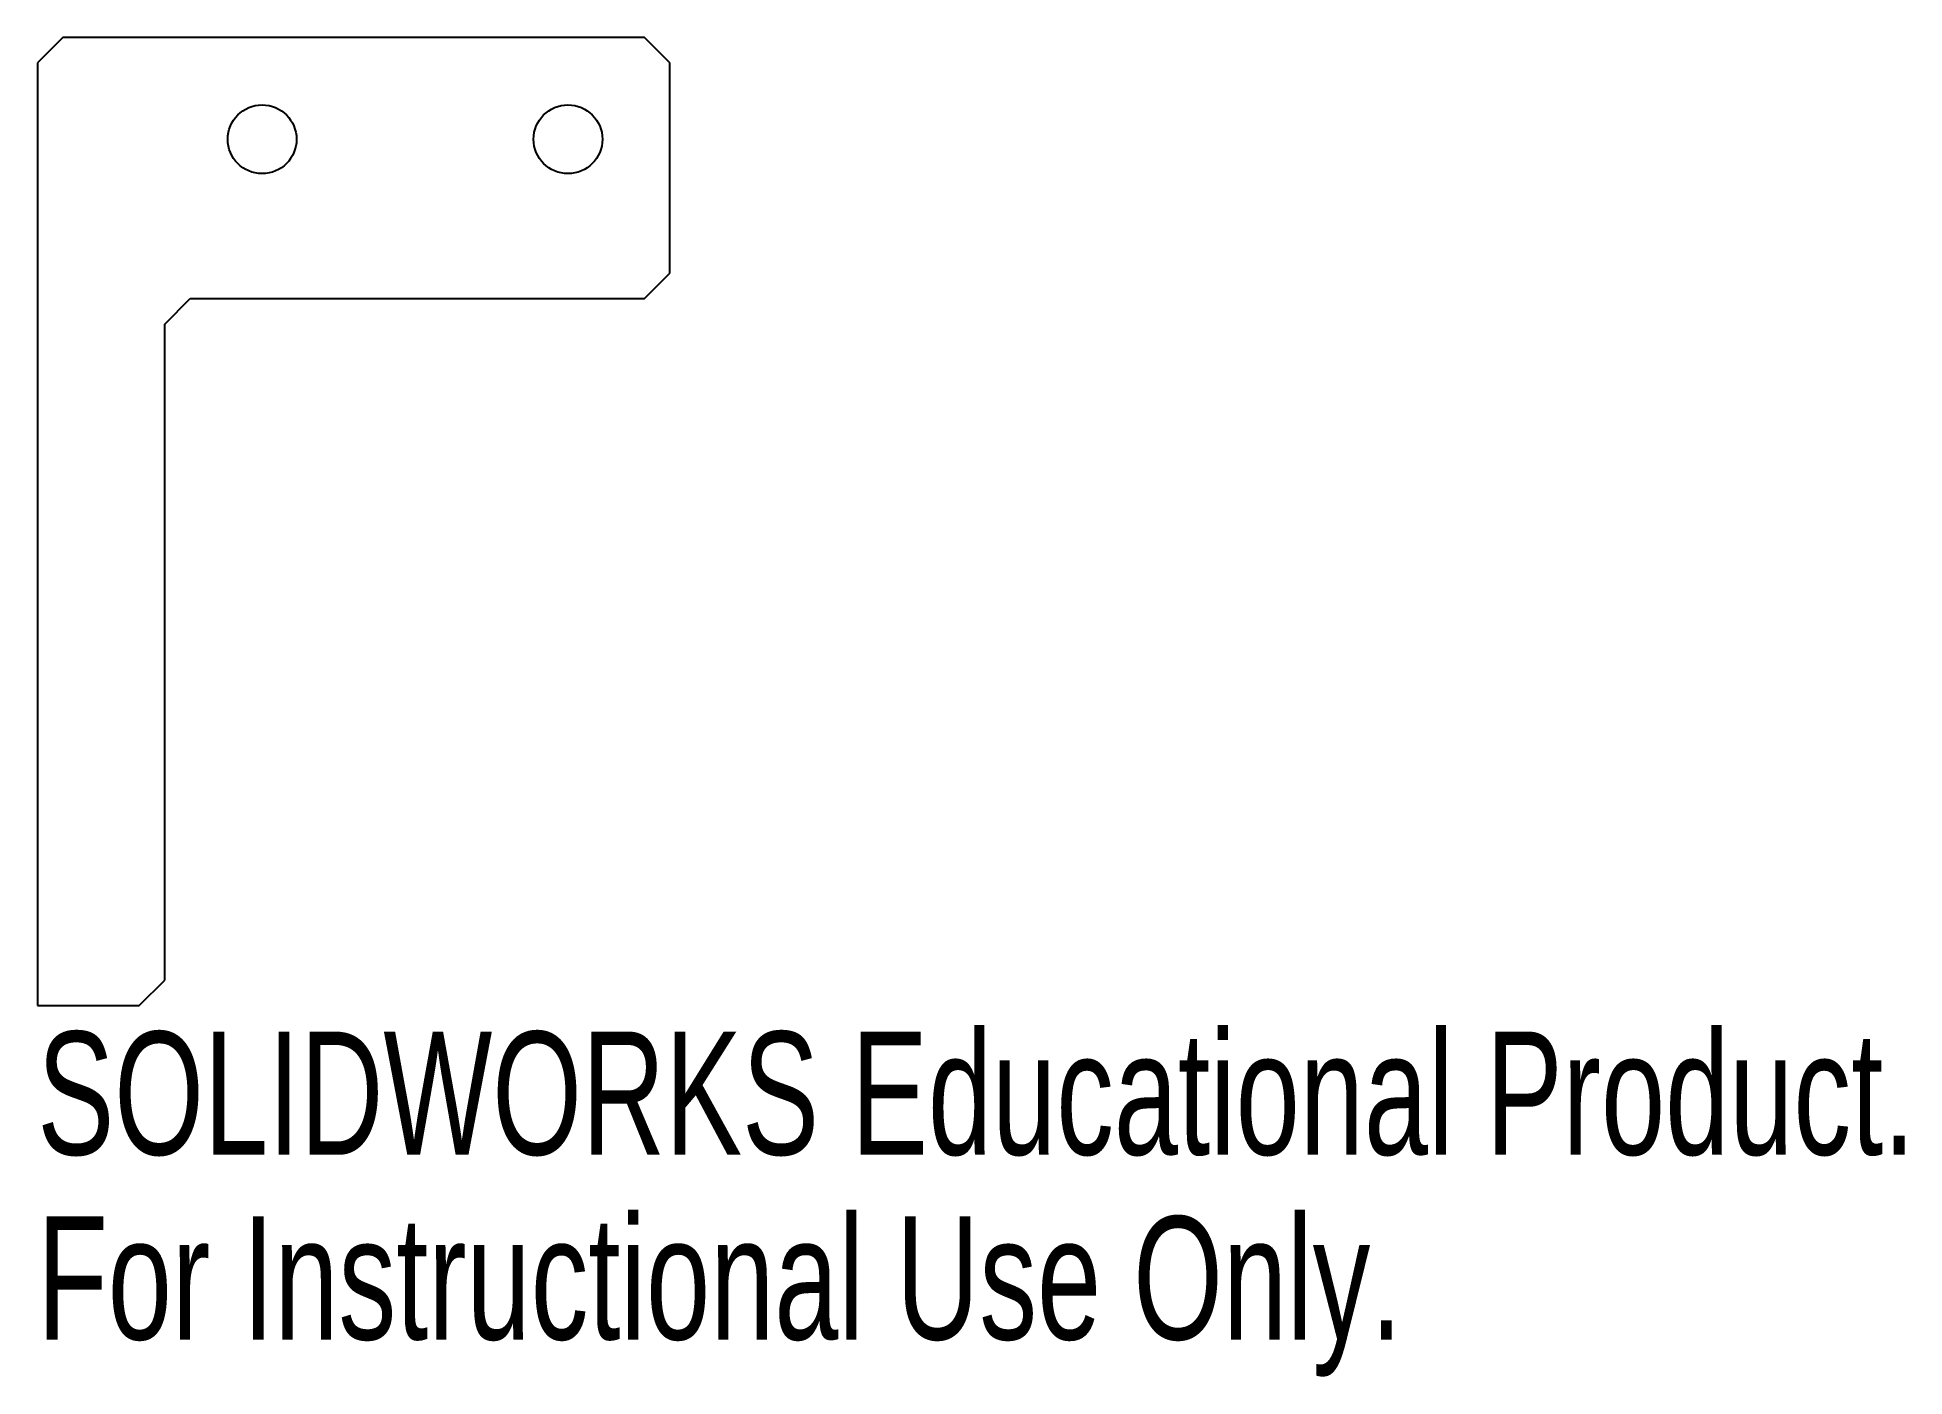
# Model space of a CAD drawing. Header units: millimetres. Extents: x -14.8 to 58.4, y -48.6 to 4.
import ezdxf

# ---------------------------------------------------------------- set-up
doc = ezdxf.new("R2010")
doc.units = ezdxf.units.MM
doc.styles.add('SLDTEXTSTYLE0', font='TXT', dxfattribs={"width": 0.7})

msp = doc.modelspace()

# ---------------------------------------------------------------- linework, layer by layer
at = {"color": 7, "linetype": 'Continuous', "lineweight": 25}
for p, q in [((-13.82, 4), (-14.82, 3)), ((9, 4), (-13.82, 4)), ((10, 3), (9, 4)), ((-14.82, 3), (-14.82, -34)), ((10, -5.25), (10, 3)), ((9, -6.25), (10, -5.25)), ((-9.82, -7.25), (-8.82, -6.25)), ((-8.82, -6.25), (9, -6.25)), ((-9.82, -33), (-9.82, -7.25)), ((-10.82, -34), (-9.82, -33)), ((-14.82, -34), (-10.82, -34))]:
    msp.add_line(p, q, dxfattribs=at)
for centre in [(-6, 0), (6, 0)]:
    msp.add_circle(centre, 1.35, dxfattribs=at)

# ---------------------------------------------------------------- texts
at = {"color": 7, "linetype": 'Continuous', "char_height": 4.83362, "attachment_point": 1, "style": 'SLDTEXTSTYLE0'}
for s, insert in [('SOLIDWORKS Educational Product.', (-14.82, -35.02)), ('For Instructional Use Only.', (-14.82, -42.27))]:
    msp.add_mtext(s, dxfattribs=dict(at, insert=insert))

doc.saveas('drawing.dxf')
